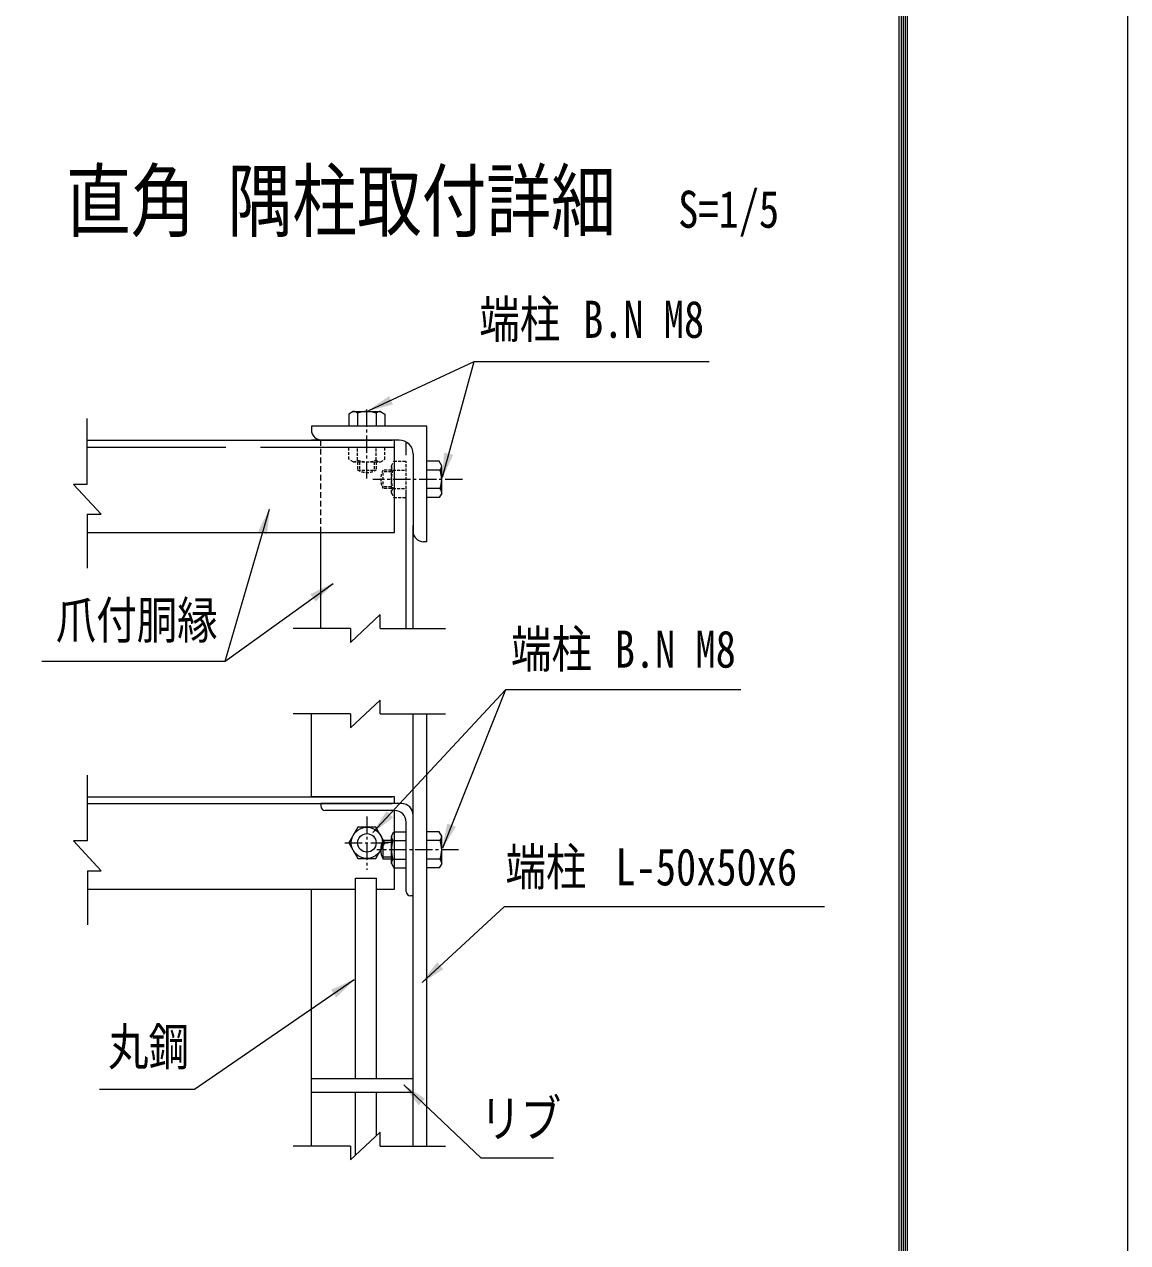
# Model space of a CAD drawing. Units: millimetres, scale not verified, with parts at other scales. Extents: x -4455 to 4455, y -3150 to 3150.
# Drawn here: x 3022 to 4455, y -964 to 619 of the extents above; entities that cross this region are included whole.
import ezdxf
from ezdxf.enums import TextEntityAlignment as Align

# ---------------------------------------------------------------- set-up
doc = ezdxf.new("R2010")
doc.units = ezdxf.units.MM
doc.header["$LTSCALE"] = 30
for name, pattern in [('DASHED', [7.5, 6, -1.5]), ('USER1', [1.125, 0.75, -0.125, 0.125, -0.125]), ('USER2', [0.375, 0.25, -0.125]), ('USER3', [0.1875, 0.125, -0.0625])]:
    doc.linetypes.add(name, pattern=pattern)
doc.layers.add('0-0_D-TTL-TXT', color=7, linetype='Continuous')
for name, color, linetype, lineweight in [('0-1_D-STR1', 1, 'Continuous', 18), ('0-2_D-STR3', 3, 'Continuous', 13), ('0-3_D-BMK', 2, 'USER1', 13), ('0-4_D-STR-DIM', 4, 'Continuous', 13), ('0-6_7詳細', 3, 'Continuous', 18), ('0-7_D-STR-TXT', 3, 'Continuous', 13), ('0-8_D-STR2', 2, 'Continuous', 13), ('0-9_5寸法', 3, 'Continuous', 18), ('1-2_D-TTL', 7, 'Continuous', 9)]:
    doc.layers.add(name, color=color, linetype=linetype, lineweight=lineweight)
doc.styles.add('ＭＳ ゴシック', font='')
doc.styles.get('ＭＳ ゴシック').set_extended_font_data('MS Gothic')

msp = doc.modelspace()

# ---------------------------------------------------------------- linework, layer by layer
at = {"layer": '0-1_D-STR1'}
for p, q in [((3394.83, 96.97), (3394.83, 92.47)), ((3544.83, 96.97), (3394.83, 96.97)), ((3544.83, -53.03), (3544.83, 96.97)), ((3103.67, 78.97), (3499.83, 78.97)), ((3502.83, 78.97), (3394.83, 78.97)), ((3508.83, 78.97), (3408.33, 78.97)), ((3526.83, 60.97), (3526.83, -39.53)), ((3103.67, -41.03), (3502.83, -41.03)), ((3406.83, -165.76), (3406.83, -41.03)), ((3526.83, -165.76), (3526.83, -32.03)), ((3544.83, -53.03), (3540.33, -53.03)), ((3394.83, -384.24), (3394.83, -276.75)), ((3526.83, -838.09), (3526.83, -276.75)), ((3544.83, -838.09), (3544.83, -276.75)), ((3103.83, -384.24), (3499.83, -384.24)), ((3103.83, -393.24), (3499.83, -393.24)), ((3502.83, -384.24), (3394.83, -384.24)), ((3511.83, -393.24), (3406.83, -393.24)), ((3417.33, -384.24), (3417.63, -384.24)), ((3502.83, -402.24), (3412.83, -402.24)), ((3502.83, -504.24), (3502.83, -402.24)), ((3526.83, -513.24), (3526.83, -408.24)), ((3517.83, -507.24), (3517.83, -417.24)), ((3103.83, -504.24), (3452.15, -504.24)), ((3394.83, -838.09), (3394.83, -504.24)), ((3479.15, -504.24), (3502.83, -504.24)), ((3526.83, -513.24), (3523.83, -513.24))]:
    msp.add_line(p, q, dxfattribs=at)
at = {"layer": '0-1_D-STR1', "linetype": 'DASHED'}
for p, q in [((3103.67, 69.97), (3502.83, 69.97)), ((3517.83, -165.76), (3517.83, 76.56))]:
    msp.add_line(p, q, dxfattribs=at)
at = {"layer": '0-1_D-STR1'}
for centre, radius, start, end in [((3408.33, 92.47), 13.5, 180, 270.00009), ((3508.83, 60.97), 18, 0.00001, 90.00008), ((3540.33, -39.53), 13.5, 180, 270), ((3511.83, -408.24), 15, 0, 90), ((3523.83, -507.24), 6, 180, 270)]:
    msp.add_arc(centre, radius, start, end, dxfattribs=at)
at = {"layer": '0-2_D-STR3'}
for p, q in [((3449.07, 116.17), (3443.31, 112.85)), ((3443.31, 112.85), (3443.31, 96.97)), ((3449.07, 116.17), (3484.59, 116.17)), ((3454.83, 114.11), (3454.83, 96.97)), ((3478.83, 114.11), (3478.83, 96.97)), ((3484.59, 116.17), (3490.35, 112.85)), ((3490.35, 112.85), (3490.35, 96.97)), ((3560.71, 51.49), (3544.83, 51.49)), ((3544.83, 4.45), (3544.83, 51.49)), ((3564.03, 45.73), (3560.71, 51.49)), ((3561.97, 39.97), (3544.83, 39.97)), ((3564.03, 10.21), (3564.03, 45.73)), ((3561.97, 15.97), (3544.83, 15.97)), ((3560.71, 4.45), (3544.83, 4.45)), ((3564.03, 10.21), (3560.71, 4.45)), ((3487.97, -465.24), (3487.97, -441.24)), ((3498.63, -441.24), (3487.97, -441.24)), ((3498.63, -471), (3498.63, -435.48)), ((3500.69, -441.24), (3517.83, -441.24)), ((3517.83, -476.76), (3517.83, -429.72)), ((3560.71, -429.72), (3544.83, -429.72)), ((3544.83, -476.76), (3544.83, -429.72)), ((3561.97, -441.24), (3544.83, -441.24)), ((3564.03, -435.48), (3560.71, -429.72)), ((3564.03, -471), (3564.03, -435.48)), ((3498.63, -465.24), (3487.97, -465.24)), ((3498.63, -471), (3501.96, -476.76)), ((3500.69, -465.24), (3517.83, -465.24)), ((3561.97, -465.24), (3544.83, -465.24)), ((3564.03, -471), (3560.71, -476.76)), ((3501.96, -476.76), (3517.83, -476.76)), ((3560.71, -476.76), (3544.83, -476.76)), ((3526.83, -750.72), (3394.83, -750.72)), ((3526.83, -768.72), (3394.83, -768.72))]:
    msp.add_line(p, q, dxfattribs=at)
at = {"layer": '0-2_D-STR3', "color": 1, "linetype": 'USER3'}
for p, q in [((3443.31, 69.97), (3490.35, 69.97)), ((3443.31, 54.1), (3443.31, 69.97)), ((3454.83, 52.83), (3454.83, 69.97)), ((3478.83, 52.83), (3478.83, 69.97)), ((3449.07, 50.77), (3443.31, 54.1)), ((3449.07, 50.77), (3484.59, 50.77)), ((3454.83, 50.77), (3454.83, 40.11)), ((3457.23, 50.77), (3457.23, 38.9)), ((3476.43, 50.77), (3476.43, 38.9)), ((3478.83, 50.77), (3478.83, 40.11)), ((3517.83, 4.45), (3517.83, 51.49)), ((3454.83, 40.11), (3478.83, 40.11)), ((3498.63, 37.57), (3486.76, 37.57)), ((3487.97, 15.97), (3487.97, 39.97)), ((3498.63, 39.97), (3487.97, 39.97)), ((3498.63, 10.21), (3498.63, 45.73)), ((3500.69, 39.97), (3517.83, 39.97)), ((3498.63, 18.37), (3486.76, 18.37)), ((3498.63, 15.97), (3487.97, 15.97)), ((3500.69, 15.97), (3517.83, 15.97)), ((3498.63, 10.21), (3501.96, 4.45)), ((3501.96, 4.45), (3517.83, 4.45))]:
    msp.add_line(p, q, dxfattribs=at)
at = {"layer": '0-2_D-STR3', "color": 1}
for p, q in [((3498.63, -443.64), (3486.76, -443.64)), ((3498.63, -462.84), (3486.76, -462.84))]:
    msp.add_line(p, q, dxfattribs=at)
at = {"layer": '0-2_D-STR3', "color": 1, "linetype": 'USER3'}
for points in [[(3484.59, 50.77), (3490.35, 54.1), (3490.35, 69.97)], [(3498.63, 45.73), (3501.96, 51.49), (3517.83, 51.49)]]:
    msp.add_lwpolyline(points, dxfattribs=at)
at = {"layer": '0-2_D-STR3'}
msp.add_lwpolyline([(3490.35, -444.24), (3478.59, -423.87), (3455.07, -423.87), (3443.31, -444.24), (3455.07, -464.61), (3478.59, -464.61)], close=True, dxfattribs=at)
msp.add_lwpolyline([(3498.63, -435.48), (3501.96, -429.72), (3517.83, -429.72)], dxfattribs=at)
for radius in [20.4, 12]:
    msp.add_circle((3466.83, -444.24), radius, dxfattribs=at)
for centre, radius, start, end in [((3449.07, 107.08), 9.09, 50.6618, 90), ((3466.83, 80.17), 36, 70.52878, 109.47122), ((3484.59, 107.08), 9.09, 90, 129.3382), ((3528.03, 27.97), 36, 340.52878, 19.47122), ((3554.95, 45.73), 9.09, 320.6618, 0), ((3554.95, 10.21), 9.09, 0, 39.3382), ((3508.76, -453.24), 24, 150, 210), ((3507.72, -435.48), 9.09, 180, 219.3382), ((3534.63, -453.24), 36, 160.52878, 199.47122), ((3528.03, -453.24), 36, 340.52878, 19.47122), ((3554.95, -435.48), 9.09, 320.6618, 0), ((3507.72, -471), 9.09, 140.6618, 180), ((3554.95, -471), 9.09, 0, 39.3382)]:
    msp.add_arc(centre, radius, start, end, dxfattribs=at)
at = {"layer": '0-2_D-STR3', "color": 1, "linetype": 'USER3'}
for centre, radius, start, end in [((3449.07, 59.86), 9.09, 270, 309.3382), ((3466.83, 86.77), 36, 250.52878, 289.47122), ((3484.59, 59.86), 9.09, 230.6618, 270), ((3466.83, 60.9), 24, 240, 300), ((3508.76, 27.97), 24, 150, 210), ((3507.72, 45.73), 9.09, 180, 219.3382), ((3534.63, 27.97), 36, 160.52878, 199.47122), ((3507.72, 10.21), 9.09, 140.6618, 180)]:
    msp.add_arc(centre, radius, start, end, dxfattribs=at)
at = {"layer": '0-3_D-BMK'}
for p, q in [((3466.83, 28.87), (3466.83, 121.24)), ((3590.84, 27.97), (3474.39, 27.97)), ((3466.83, -410.05), (3466.83, -479.44)), ((3438.27, -444.24), (3495.39, -444.24)), ((3585.93, -453.24), (3479.7, -453.24))]:
    msp.add_line(p, q, dxfattribs=at)
at = {"layer": '0-4_D-STR-DIM'}
for p, q in [((3103.67, 21.41), (3103.67, 106.99)), ((3085.67, 21.41), (3121.67, -17.36)), ((3103.67, 21.41), (3085.67, 21.41)), ((3103.67, -17.36), (3103.67, -87.56)), ((3103.67, -17.36), (3121.67, -17.36)), ((3445.51, -183.76), (3484.28, -147.76)), ((3484.28, -165.76), (3484.28, -147.76)), ((3445.51, -165.76), (3371.29, -165.76)), ((3445.51, -165.76), (3445.51, -183.76)), ((3484.28, -165.76), (3568.96, -165.76)), ((3445.51, -294.75), (3484.28, -258.75)), ((3484.28, -276.75), (3484.28, -258.75)), ((3445.51, -276.75), (3371.29, -276.75)), ((3445.51, -276.75), (3445.51, -294.75)), ((3484.28, -276.75), (3568.96, -276.75)), ((3445.51, -856.09), (3484.28, -820.09)), ((3484.28, -838.09), (3484.28, -820.09)), ((3445.51, -838.09), (3371.29, -838.09)), ((3445.51, -838.09), (3445.51, -856.09)), ((3484.28, -838.09), (3568.96, -838.09))]:
    msp.add_line(p, q, dxfattribs=at)
at = {"layer": '0-6_7詳細', "color": 1, "linetype": 'USER2'}
msp.add_line((3406.83, -41.03), (3406.83, 79.05), dxfattribs=at)
at = {"layer": '0-6_7詳細', "color": 7, "lineweight": 9}
for p, q in [((3502.83, -41.03), (3502.83, 78.97)), ((3406.83, -393.24), (3406.83, -396.24)), ((3502.83, -393.24), (3502.83, -384.24))]:
    msp.add_line(p, q, dxfattribs=at)
at = {"layer": '0-6_7詳細', "color": 4}
for p, q in [((3103.83, -441.8), (3103.83, -356.22)), ((3085.83, -441.8), (3121.83, -480.57)), ((3103.83, -441.8), (3085.83, -441.8)), ((3103.83, -480.57), (3103.83, -550.77)), ((3103.83, -480.57), (3121.83, -480.57))]:
    msp.add_line(p, q, dxfattribs=at)
at = {"layer": '0-6_7詳細', "color": 7, "lineweight": 9}
for centre, radius, start, end in [((3412.83, -396.24), 6, 180, 270), ((3502.83, -417.24), 15, 0, 90)]:
    msp.add_arc(centre, radius, start, end, dxfattribs=at)
at = {"layer": '0-7_D-STR-TXT'}
for p, q in [((3282.62, -208.27), (3422.91, -107.19)), ((3646.94, -245.46), (3564.89, -451.1))]:
    msp.add_line(p, q, dxfattribs=at)
for points in [[(3911.59, 180.51), (3605.78, 180.51), (3468.92, 117.14)], [(3044.63, -208.27), (3282.62, -208.27), (3340.36, -10.69)], [(3952.75, -245.46), (3646.94, -245.46), (3474.73, -430.8)], [(4060.99, -527.41), (3645.16, -527.41), (3538.46, -625.64)], [(3709.3, -853.72), (3615.38, -853.72), (3514.76, -758.78)]]:
    msp.add_lwpolyline(points, dxfattribs=at)
at = {"layer": '0-7_D-STR-TXT', "color": 7, "lineweight": 9}
msp.add_lwpolyline([(3119.74, -764.14), (3243, -764.14), (3450.25, -621.81)], dxfattribs=at)
at = {"layer": '0-7_D-STR-TXT'}
for points in [[(3466.83, 116.17), (3495.62, 136.1), (3500.66, 125.23)], [(3341, -8.48), (3337.08, -43.28), (3325.58, -39.92)], [(3424.78, -105.85), (3400.29, -130.87), (3393.28, -121.15)], [(3473.16, -432.48), (3492.26, -403.13), (3501.03, -411.29)], [(3564.03, -453.24), (3571.25, -418.98), (3582.38, -423.42)], [(3536.77, -627.2), (3558.09, -599.42), (3566.21, -608.24)], [(3513.09, -757.2), (3542.3, -776.52), (3534.07, -785.24)]]:
    msp.add_solid(points, dxfattribs=at)
at = {"layer": '0-7_D-STR-TXT', "color": 7}
msp.add_solid([(3452.15, -620.51), (3427.1, -644.98), (3420.32, -635.1)], dxfattribs=at)
at = {"layer": '0-8_D-STR2', "color": 7, "lineweight": 9}
for p, q in [((3452.15, -750.72), (3452.15, -490.3)), ((3452.15, -490.3), (3479.15, -490.3)), ((3479.15, -750.72), (3479.15, -490.3)), ((3452.15, -849.93), (3452.15, -768.72)), ((3479.15, -824.86), (3479.15, -768.72))]:
    msp.add_line(p, q, dxfattribs=at)
at = {"layer": '0-9_5寸法'}
msp.add_line((3605.78, 180.51), (3564.64, 30.19), dxfattribs=at)
msp.add_solid([(3564.03, 27.97), (3567.36, 62.83), (3578.92, 59.67)], dxfattribs=at)
at = {"layer": '1-2_D-TTL', "color": 2, "lineweight": 18}
msp.add_lwpolyline([(-4454.77, 3150.03), (4454.92, 3150.03), (4454.92, -3150.4), (-4454.77, -3150.4)], close=True, dxfattribs=at)
at = {"layer": '1-2_D-TTL'}
for points in [[(-4168.39, 2916.68), (4168.54, 2916.68), (4168.54, -2917.05), (-4168.39, -2917.05)], [(-4165.74, 2914.02), (4165.89, 2914.02), (4165.89, -2914.4), (-4165.74, -2914.4)], [(-4163.09, 2911.37), (4163.24, 2911.37), (4163.24, -2911.75), (-4163.09, -2911.75)], [(-4160.43, 2908.72), (4160.59, 2908.72), (4160.59, -2909.1), (-4160.43, -2909.1)], [(-4157.78, 2906.07), (4157.93, 2906.07), (4157.93, -2906.45), (-4157.78, -2906.45)]]:
    msp.add_lwpolyline(points, close=True, dxfattribs=at)

# ---------------------------------------------------------------- texts
at = {"layer": '0-0_D-TTL-TXT', "style": 'ＭＳ ゴシック', "width": 0.8}
msp.add_text('直角 隅柱取付詳細', height=76.98, dxfattribs=at).set_placement((3076.13, 328.16), align=Align.BOTTOM_LEFT)
at = {"layer": '0-0_D-TTL-TXT', "color": 3, "style": 'ＭＳ ゴシック', "width": 0.8}
msp.add_text('S=1/5', height=48.17, dxfattribs=at).set_placement((3871.18, 340.3), align=Align.BOTTOM_LEFT)
at = {"layer": '0-7_D-STR-TXT', "style": 'ＭＳ ゴシック', "width": 0.8}
for s, p in [('端柱', (3612.82, 197.34)), ('B.N M8', (3747.63, 197.34)), ('爪付胴縁', (3062.77, -193.45)), ('端柱', (3653.97, -231.04)), ('B.N M8', (3788.78, -231.04)), ('端柱', (3646.89, -514.01)), ('L-50x50x6', (3789.7, -514.01)), ('丸鋼', (3130.68, -747.78)), ('リブ', (3614.17, -840.9))]:
    msp.add_text(s, height=48.17, dxfattribs=at).set_placement(p, align=Align.BOTTOM_LEFT)

doc.saveas('drawing.dxf')
